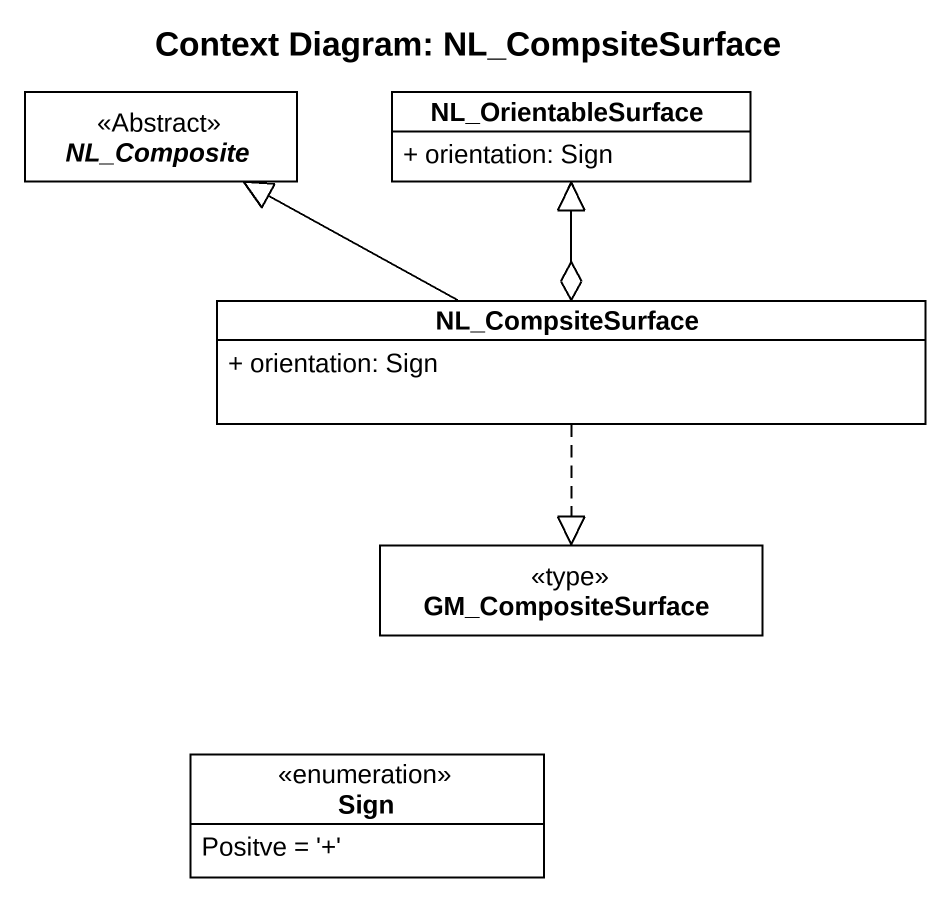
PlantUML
@startuml
title Context Diagram: NL_CompsiteSurface
hide circle
hide empty members
skinparam classAttributeIconSize 0
abstract class NL_Composite <<Abstract>>
class NL_OrientableSurface {
  + orientation: Sign
}
class NL_CompsiteSurface {
  + orientation: Sign
}
class GM_CompositeSurface <<type>>
enum Sign {
  Positve = '+'
}
NL_CompsiteSurface -left-|> NL_Composite
NL_CompsiteSurface o-up-> NL_OrientableSurface
NL_CompsiteSurface -up-|> NL_OrientableSurface
NL_CompsiteSurface ..|> GM_CompositeSurface
@enduml
